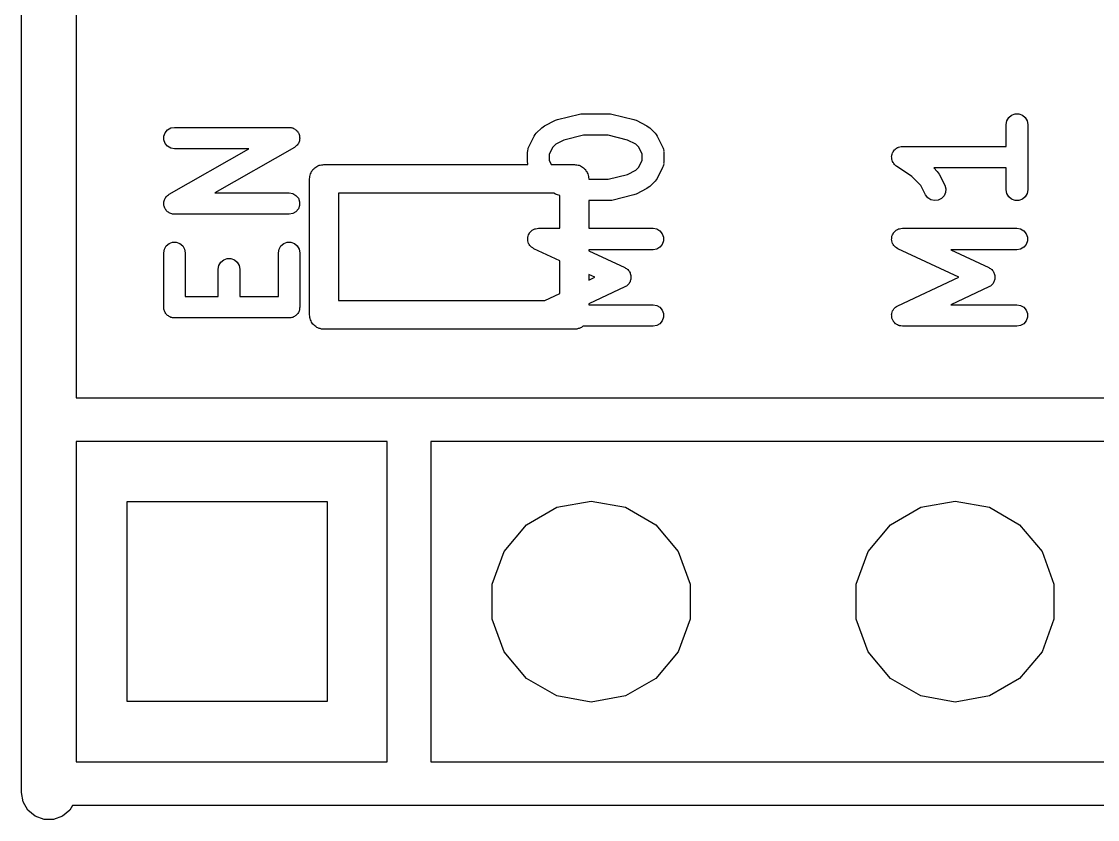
# Model space of a CAD drawing. Extents: x 10 to 287, y -200 to -10.
# Drawn here: x 86.8 to 94.31, y -92.52 to -86.95 of the extents above; entities that cross this region are included whole.
import ezdxf

# ---------------------------------------------------------------- set-up
doc = ezdxf.new("R2010")
doc.units = 0
doc.header["$MEASUREMENT"] = 0
doc.layers.add('BLACK', color=7, linetype='CONTINUOUS')

msp = doc.modelspace()

# ---------------------------------------------------------------- linework, layer by layer
at = {"layer": 'Black'}
for p, q in [((86.8045, -92.329), (86.8045, -78.3653)), ((87.1855, -79.7179), (87.1855, -89.5731)), ((90.5307, -87.6353), (90.5386, -87.6329)), ((90.5386, -87.6329), (90.5461, -87.6296)), ((90.5461, -87.6296), (90.6985, -87.5915)), ((90.6985, -87.5915), (90.7076, -87.5909)), ((90.7076, -87.5909), (90.7167, -87.5893)), ((90.7167, -87.5893), (90.9072, -87.5893)), ((90.9072, -87.5893), (90.9162, -87.5909)), ((90.9162, -87.5909), (90.9253, -87.5915)), ((90.9253, -87.5915), (91.0777, -87.6296)), ((91.0777, -87.6296), (91.0852, -87.6329)), ((91.0852, -87.6329), (91.0931, -87.6353)), ((93.6815, -87.6386), (93.6945, -87.616)), ((93.6945, -87.616), (93.7145, -87.5993)), ((93.7145, -87.5993), (93.7389, -87.5904)), ((93.7389, -87.5904), (93.765, -87.5904)), ((93.765, -87.5904), (93.7894, -87.5993)), ((93.7894, -87.5993), (93.8093, -87.616)), ((93.8093, -87.616), (93.8224, -87.6386)), ((87.807, -87.722), (87.8237, -87.702)), ((87.8237, -87.702), (87.8462, -87.689)), ((87.8462, -87.689), (87.8718, -87.6845)), ((87.8718, -87.6845), (88.6719, -87.6845)), ((88.6719, -87.6845), (88.6786, -87.6857)), ((88.6786, -87.6857), (88.6853, -87.6857)), ((88.6853, -87.6857), (88.6913, -87.6879)), ((88.6913, -87.6879), (88.6976, -87.689)), ((88.6976, -87.689), (88.7034, -87.6924)), ((88.7034, -87.6924), (88.7097, -87.6947)), ((88.7097, -87.6947), (88.7146, -87.6989)), ((88.7146, -87.6989), (88.7201, -87.702)), ((88.7201, -87.702), (88.7244, -87.7072)), ((88.7244, -87.7072), (88.7296, -87.7115)), ((90.397, -87.7255), (90.4351, -87.6874)), ((90.4351, -87.6874), (90.4449, -87.6805)), ((90.4449, -87.6805), (90.4545, -87.6734)), ((90.4545, -87.6734), (90.5307, -87.6353)), ((91.0931, -87.6353), (91.1693, -87.6734)), ((91.1693, -87.6734), (91.1789, -87.6805)), ((91.1789, -87.6805), (91.1887, -87.6874)), ((91.1887, -87.6874), (91.2268, -87.7255)), ((93.677, -87.6642), (93.6815, -87.6386)), ((93.677, -87.8179), (93.677, -87.6642)), ((93.8224, -87.6386), (93.8269, -87.6642)), ((93.8269, -87.6642), (93.8269, -88.1214)), ((87.7981, -87.7464), (87.807, -87.722)), ((87.7981, -87.7725), (87.7981, -87.7464)), ((87.807, -87.7969), (87.7981, -87.7725)), ((88.7296, -87.7115), (88.7327, -87.7171)), ((88.7327, -87.7171), (88.7368, -87.722)), ((88.7368, -87.722), (88.7391, -87.7283)), ((88.7391, -87.7283), (88.7425, -87.7341)), ((88.7434, -87.7788), (88.7422, -87.7854)), ((88.7425, -87.7341), (88.7436, -87.7404)), ((88.7457, -87.7725), (88.7434, -87.7788)), ((88.7436, -87.7404), (88.7457, -87.7464)), ((88.7457, -87.7464), (88.7457, -87.7532)), ((88.7457, -87.7532), (88.7469, -87.7598)), ((88.7469, -87.7598), (88.7457, -87.7661)), ((88.7457, -87.7661), (88.7457, -87.7725)), ((90.3448, -87.8212), (90.3829, -87.745)), ((90.3829, -87.745), (90.3901, -87.7354)), ((90.3901, -87.7354), (90.397, -87.7255)), ((90.5904, -87.773), (90.5324, -87.802)), ((90.7259, -87.7391), (90.5904, -87.773)), ((90.8979, -87.7391), (90.7259, -87.7391)), ((91.0334, -87.773), (90.8979, -87.7391)), ((91.0914, -87.802), (91.0334, -87.773)), ((91.2268, -87.7255), (91.2337, -87.7354)), ((91.2337, -87.7354), (91.2409, -87.745)), ((91.2409, -87.745), (91.279, -87.8212)), ((87.8237, -87.8169), (87.807, -87.7969)), ((87.8462, -87.8299), (87.8237, -87.8169)), ((87.8347, -88.1516), (88.3898, -87.8344)), ((87.8718, -87.8344), (87.8462, -87.8299)), ((88.3898, -87.8344), (87.8718, -87.8344)), ((88.7091, -87.8245), (88.154, -88.1417)), ((88.7143, -87.8202), (88.7091, -87.8245)), ((88.7201, -87.8169), (88.7143, -87.8202)), ((88.7242, -87.812), (88.7201, -87.8169)), ((88.7291, -87.8079), (88.7242, -87.812)), ((88.7325, -87.8021), (88.7291, -87.8079)), ((88.7368, -87.7969), (88.7325, -87.8021)), ((88.739, -87.7909), (88.7368, -87.7969)), ((88.7422, -87.7854), (88.739, -87.7909)), ((90.3369, -87.8547), (90.3377, -87.8504)), ((90.3369, -87.9309), (90.3369, -87.8547)), ((90.3374, -87.8461), (90.3399, -87.8377)), ((90.3377, -87.8504), (90.3374, -87.8461)), ((90.3399, -87.8377), (90.3414, -87.8291)), ((90.3414, -87.8291), (90.3436, -87.8253)), ((90.3436, -87.8253), (90.3448, -87.8212)), ((90.5115, -87.8229), (90.4868, -87.8724)), ((90.5324, -87.802), (90.5115, -87.8229)), ((91.1123, -87.8229), (91.0914, -87.802)), ((91.137, -87.8724), (91.1123, -87.8229)), ((91.279, -87.8212), (91.2802, -87.8253)), ((91.2802, -87.8253), (91.2824, -87.8291)), ((91.2824, -87.8291), (91.2839, -87.8377)), ((91.2839, -87.8377), (91.2864, -87.8461)), ((91.2864, -87.8461), (91.2861, -87.8504)), ((91.2861, -87.8504), (91.2869, -87.8547)), ((91.2869, -87.8547), (91.2869, -87.9309)), ((92.8855, -87.8592), (92.887, -87.8553)), ((92.887, -87.8553), (92.8927, -87.8485)), ((92.8927, -87.8485), (92.8977, -87.841)), ((92.8977, -87.841), (92.901, -87.8386)), ((92.901, -87.8386), (92.9037, -87.8354)), ((92.9037, -87.8354), (92.9114, -87.8309)), ((92.9114, -87.8309), (92.9186, -87.8256)), ((92.9186, -87.8256), (92.9226, -87.8245)), ((92.9226, -87.8245), (92.9262, -87.8224)), ((92.9262, -87.8224), (92.935, -87.8208)), ((92.935, -87.8208), (92.9436, -87.8183)), ((92.9436, -87.8183), (92.9478, -87.8186)), ((92.9478, -87.8186), (92.9518, -87.8179)), ((92.9518, -87.8179), (93.677, -87.8179)), ((90.3377, -87.9352), (90.3369, -87.9309)), ((90.4868, -87.8724), (90.4868, -87.9132)), ((90.4868, -87.9132), (90.502, -87.9437)), ((91.1123, -87.9627), (91.137, -87.9132)), ((91.137, -87.9132), (91.137, -87.8724)), ((91.2869, -87.9309), (91.2861, -87.9352)), ((92.8771, -87.888), (92.8781, -87.8839)), ((92.8781, -87.8969), (92.8771, -87.888)), ((92.8781, -87.8798), (92.8811, -87.8714)), ((92.8781, -87.8839), (92.8781, -87.8798)), ((92.8781, -87.9058), (92.8781, -87.8969)), ((92.8795, -87.9097), (92.8781, -87.9058)), ((92.8799, -87.9138), (92.8795, -87.9097)), ((92.8839, -87.9219), (92.8799, -87.9138)), ((92.8811, -87.8714), (92.8832, -87.8627)), ((92.8832, -87.8627), (92.8855, -87.8592)), ((92.887, -87.9303), (92.8839, -87.9219)), ((92.8896, -87.9334), (92.887, -87.9303)), ((88.821, -88.0097), (88.8254, -88.0021)), ((88.8254, -88.0021), (88.8284, -87.9939)), ((88.8284, -87.9939), (88.834, -87.9871)), ((88.834, -87.9871), (88.8384, -87.9795)), ((88.8384, -87.9795), (88.8451, -87.9739)), ((88.8451, -87.9739), (88.8507, -87.9672)), ((88.8507, -87.9672), (88.8584, -87.9628)), ((88.8584, -87.9628), (88.8651, -87.9571)), ((88.8651, -87.9571), (88.8733, -87.9541)), ((88.8733, -87.9541), (88.8809, -87.9497)), ((88.8809, -87.9497), (88.8896, -87.9482)), ((88.8896, -87.9482), (88.8978, -87.9452)), ((88.8978, -87.9452), (88.9066, -87.9452)), ((88.9066, -87.9452), (88.9152, -87.9437)), ((88.9152, -87.9437), (90.3387, -87.9437)), ((90.3374, -87.9395), (90.3377, -87.9352)), ((90.3387, -87.9437), (90.3374, -87.9395)), ((90.502, -87.9437), (90.6628, -87.9437)), ((90.6628, -87.9437), (90.6714, -87.9452)), ((90.6714, -87.9452), (90.6802, -87.9452)), ((90.6802, -87.9452), (90.6884, -87.9482)), ((90.6884, -87.9482), (90.6971, -87.9497)), ((90.6971, -87.9497), (90.7047, -87.9541)), ((90.7047, -87.9541), (90.7129, -87.9571)), ((90.7129, -87.9571), (90.7196, -87.9628)), ((90.7196, -87.9628), (90.7273, -87.9672)), ((90.7273, -87.9672), (90.7329, -87.9739)), ((90.7329, -87.9739), (90.7396, -87.9795)), ((90.7396, -87.9795), (90.744, -87.9871)), ((90.744, -87.9871), (90.7496, -87.9939)), ((90.7496, -87.9939), (90.7527, -88.0021)), ((90.7527, -88.0021), (90.757, -88.0097)), ((91.0334, -88.0126), (91.0914, -87.9836)), ((91.0914, -87.9836), (91.1123, -87.9627)), ((91.279, -87.9644), (91.2409, -88.0406)), ((91.2802, -87.9603), (91.279, -87.9644)), ((91.2824, -87.9565), (91.2802, -87.9603)), ((91.2839, -87.9479), (91.2824, -87.9565)), ((91.2864, -87.9395), (91.2839, -87.9479)), ((91.2861, -87.9352), (91.2864, -87.9395)), ((92.8915, -87.9372), (92.8896, -87.9334)), ((92.8979, -87.9434), (92.8915, -87.9372)), ((92.9037, -87.9502), (92.8979, -87.9434)), ((92.9073, -87.9523), (92.9037, -87.9502)), ((92.9103, -87.9551), (92.9073, -87.9523)), ((93.0184, -88.0272), (92.9103, -87.9551)), ((93.677, -87.9677), (93.1708, -87.9677)), ((93.1708, -87.9677), (93.1953, -87.9922)), ((93.1953, -87.9922), (93.2022, -88.0021)), ((93.2022, -88.0021), (93.2094, -88.0117)), ((93.677, -88.1214), (93.677, -87.9677)), ((88.8149, -88.044), (88.8164, -88.0354)), ((88.8149, -88.994), (88.8149, -88.044)), ((88.8164, -88.0266), (88.8194, -88.0183)), ((88.8164, -88.0354), (88.8164, -88.0266)), ((88.8194, -88.0183), (88.821, -88.0097)), ((90.757, -88.0097), (90.7586, -88.0183)), ((90.7586, -88.0183), (90.7616, -88.0266)), ((90.7616, -88.0266), (90.7616, -88.0354)), ((90.7616, -88.0354), (90.7631, -88.044)), ((90.7631, -88.044), (90.7631, -88.0465)), ((90.7631, -88.0465), (90.8979, -88.0465)), ((90.8979, -88.0465), (91.0334, -88.0126)), ((91.2268, -88.0601), (91.1887, -88.0982)), ((91.2337, -88.0502), (91.2268, -88.0601)), ((91.2409, -88.0406), (91.2337, -88.0502)), ((93.0808, -88.0896), (93.0184, -88.0272)), ((93.2094, -88.0117), (93.2475, -88.0879)), ((87.8237, -88.1593), (87.8295, -88.1559)), ((87.8295, -88.1559), (87.8347, -88.1516)), ((88.154, -88.1417), (88.6719, -88.1417)), ((88.6719, -88.1417), (88.6976, -88.1462)), ((88.6976, -88.1462), (88.7201, -88.1593)), ((89.0156, -88.1444), (89.0156, -88.8936)), ((90.5188, -88.1444), (89.0156, -88.1444)), ((90.5307, -88.1503), (90.5188, -88.1444)), ((90.5386, -88.1527), (90.5307, -88.1503)), ((90.5461, -88.156), (90.5386, -88.1527)), ((90.5624, -88.1601), (90.5461, -88.156)), ((91.0777, -88.156), (90.9253, -88.1941)), ((91.0852, -88.1527), (91.0777, -88.156)), ((91.0931, -88.1503), (91.0852, -88.1527)), ((91.1693, -88.1122), (91.0931, -88.1503)), ((91.1789, -88.1051), (91.1693, -88.1122)), ((91.1887, -88.0982), (91.1789, -88.1051)), ((93.1134, -88.1549), (93.0808, -88.0896)), ((93.1289, -88.1758), (93.1134, -88.1549)), ((93.2533, -88.1388), (93.243, -88.1627)), ((93.2475, -88.0879), (93.2549, -88.1128)), ((93.2549, -88.1128), (93.2533, -88.1388)), ((93.6815, -88.147), (93.677, -88.1214)), ((93.6945, -88.1696), (93.6815, -88.147)), ((93.8224, -88.147), (93.8093, -88.1696)), ((93.8269, -88.1214), (93.8224, -88.147)), ((87.7969, -88.2163), (87.7981, -88.21)), ((87.7981, -88.2229), (87.7969, -88.2163)), ((87.7981, -88.2036), (87.8004, -88.1973)), ((87.7981, -88.21), (87.7981, -88.2036)), ((87.7981, -88.2297), (87.7981, -88.2229)), ((87.8002, -88.2357), (87.7981, -88.2297)), ((87.8004, -88.1973), (87.8016, -88.1907)), ((87.8016, -88.1907), (87.8048, -88.1852)), ((87.8048, -88.1852), (87.807, -88.1792)), ((87.807, -88.1792), (87.8113, -88.174)), ((87.8113, -88.174), (87.8147, -88.1682)), ((87.8147, -88.1682), (87.8196, -88.1641)), ((87.8196, -88.1641), (87.8237, -88.1593)), ((88.7201, -88.1593), (88.7368, -88.1792)), ((88.7368, -88.1792), (88.7457, -88.2036)), ((88.7457, -88.2297), (88.7368, -88.2541)), ((88.7457, -88.2036), (88.7457, -88.2297)), ((90.5624, -88.3894), (90.5624, -88.1601)), ((90.9072, -88.1963), (90.7631, -88.1963)), ((90.7631, -88.1963), (90.7631, -88.3894)), ((90.9162, -88.1947), (90.9072, -88.1963)), ((90.9253, -88.1941), (90.9162, -88.1947)), ((93.1506, -88.1901), (93.1289, -88.1758)), ((93.176, -88.1962), (93.1506, -88.1901)), ((93.2018, -88.1932), (93.176, -88.1962)), ((93.2251, -88.1816), (93.2018, -88.1932)), ((93.243, -88.1627), (93.2251, -88.1816)), ((93.7145, -88.1863), (93.6945, -88.1696)), ((93.7389, -88.1952), (93.7145, -88.1863)), ((93.765, -88.1952), (93.7389, -88.1952)), ((93.7894, -88.1863), (93.765, -88.1952)), ((93.8093, -88.1696), (93.7894, -88.1863)), ((87.8013, -88.242), (87.8002, -88.2357)), ((87.8047, -88.2478), (87.8013, -88.242)), ((87.807, -88.2541), (87.8047, -88.2478)), ((87.8111, -88.259), (87.807, -88.2541)), ((87.8142, -88.2646), (87.8111, -88.259)), ((87.8194, -88.2689), (87.8142, -88.2646)), ((87.8237, -88.2741), (87.8194, -88.2689)), ((87.8292, -88.2772), (87.8237, -88.2741)), ((87.8341, -88.2814), (87.8292, -88.2772)), ((87.8404, -88.2837), (87.8341, -88.2814)), ((87.8462, -88.2871), (87.8404, -88.2837)), ((87.8525, -88.2882), (87.8462, -88.2871)), ((87.8585, -88.2904), (87.8525, -88.2882)), ((87.8652, -88.2904), (87.8585, -88.2904)), ((87.8718, -88.2916), (87.8652, -88.2904)), ((88.6719, -88.2916), (87.8718, -88.2916)), ((88.6976, -88.2871), (88.6719, -88.2916)), ((88.7201, -88.2741), (88.6976, -88.2871)), ((88.7368, -88.2541), (88.7201, -88.2741)), ((90.3381, -88.4513), (90.3392, -88.4482)), ((90.3381, -88.4611), (90.3381, -88.4513)), ((90.3392, -88.4482), (90.3395, -88.4449)), ((90.3395, -88.4449), (90.3436, -88.436)), ((90.3436, -88.436), (90.347, -88.4268)), ((90.347, -88.4268), (90.3491, -88.4243)), ((90.3491, -88.4243), (90.3505, -88.4213)), ((90.3505, -88.4213), (90.3574, -88.4144)), ((90.3574, -88.4144), (90.3637, -88.4069)), ((90.3637, -88.4069), (90.3665, -88.4052)), ((90.3665, -88.4052), (90.3689, -88.4029)), ((90.3689, -88.4029), (90.3778, -88.3988)), ((90.3778, -88.3988), (90.3862, -88.3939)), ((90.3862, -88.3939), (90.3895, -88.3933)), ((90.3895, -88.3933), (90.3925, -88.3919)), ((90.3925, -88.3919), (90.4022, -88.3911)), ((90.4022, -88.3911), (90.4119, -88.3894)), ((90.4119, -88.3894), (90.5624, -88.3894)), ((90.7631, -88.3894), (91.212, -88.3894)), ((91.212, -88.3894), (91.2376, -88.3939)), ((91.2376, -88.3939), (91.2601, -88.4069)), ((91.2601, -88.4069), (91.2768, -88.4268)), ((91.2768, -88.4268), (91.2857, -88.4513)), ((91.2857, -88.4513), (91.2857, -88.4773)), ((92.8781, -88.4513), (92.8792, -88.4482)), ((92.8781, -88.4611), (92.8781, -88.4513)), ((92.8792, -88.4482), (92.8795, -88.4449)), ((92.8795, -88.4449), (92.8836, -88.436)), ((92.8836, -88.436), (92.887, -88.4268)), ((92.887, -88.4268), (92.8891, -88.4243)), ((92.8891, -88.4243), (92.8905, -88.4213)), ((92.8905, -88.4213), (92.8974, -88.4144)), ((92.8974, -88.4144), (92.9037, -88.4069)), ((92.9037, -88.4069), (92.9065, -88.4052)), ((92.9065, -88.4052), (92.9089, -88.4029)), ((92.9089, -88.4029), (92.9178, -88.3988)), ((92.9178, -88.3988), (92.9262, -88.3939)), ((92.9262, -88.3939), (92.9295, -88.3933)), ((92.9295, -88.3933), (92.9325, -88.3919)), ((92.9325, -88.3919), (92.9422, -88.3911)), ((92.9422, -88.3911), (92.9518, -88.3894)), ((92.9518, -88.3894), (93.7519, -88.3894)), ((93.7519, -88.3894), (93.7776, -88.3939)), ((93.7776, -88.3939), (93.8001, -88.4069)), ((93.8001, -88.4069), (93.8168, -88.4268)), ((93.8168, -88.4268), (93.8257, -88.4513)), ((93.8257, -88.4513), (93.8257, -88.4773)), ((87.7969, -88.5596), (87.8014, -88.5339)), ((87.8014, -88.5339), (87.8144, -88.5114)), ((87.8144, -88.5114), (87.8344, -88.4947)), ((87.8344, -88.4947), (87.8588, -88.4858)), ((87.8588, -88.4858), (87.8849, -88.4858)), ((87.8849, -88.4858), (87.9093, -88.4947)), ((87.9093, -88.4947), (87.9292, -88.5114)), ((87.9292, -88.5114), (87.9423, -88.5339)), ((87.9423, -88.5339), (87.9468, -88.5596)), ((88.597, -88.5596), (88.6015, -88.5339)), ((88.6015, -88.5339), (88.6145, -88.5114)), ((88.6145, -88.5114), (88.6345, -88.4947)), ((88.6345, -88.4947), (88.6589, -88.4858)), ((88.6589, -88.4858), (88.685, -88.4858)), ((88.685, -88.4858), (88.7094, -88.4947)), ((88.7094, -88.4947), (88.7293, -88.5114)), ((88.7293, -88.5114), (88.7424, -88.5339)), ((88.7424, -88.5339), (88.7469, -88.5596)), ((90.3372, -88.4708), (90.3381, -88.4611)), ((90.3381, -88.474), (90.3372, -88.4708)), ((90.3381, -88.4773), (90.3381, -88.474)), ((90.3414, -88.4865), (90.3381, -88.4773)), ((90.3439, -88.4959), (90.3414, -88.4865)), ((90.3458, -88.4987), (90.3439, -88.4959)), ((90.347, -88.5018), (90.3458, -88.4987)), ((90.3532, -88.5093), (90.347, -88.5018)), ((90.3589, -88.5173), (90.3532, -88.5093)), ((90.3616, -88.5192), (90.3589, -88.5173)), ((90.3637, -88.5217), (90.3616, -88.5192)), ((90.3722, -88.5266), (90.3637, -88.5217)), ((90.3802, -88.5322), (90.3722, -88.5266)), ((90.5624, -88.6173), (90.3802, -88.5322)), ((91.2601, -88.5217), (91.2376, -88.5347)), ((91.2768, -88.5018), (91.2601, -88.5217)), ((91.2857, -88.4773), (91.2768, -88.5018)), ((92.8772, -88.4708), (92.8781, -88.4611)), ((92.8781, -88.474), (92.8772, -88.4708)), ((92.8781, -88.4773), (92.8781, -88.474)), ((92.8814, -88.4865), (92.8781, -88.4773)), ((92.8839, -88.4959), (92.8814, -88.4865)), ((92.8858, -88.4987), (92.8839, -88.4959)), ((92.887, -88.5018), (92.8858, -88.4987)), ((92.8932, -88.5093), (92.887, -88.5018)), ((92.8989, -88.5173), (92.8932, -88.5093)), ((92.9016, -88.5192), (92.8989, -88.5173)), ((92.9037, -88.5217), (92.9016, -88.5192)), ((92.9122, -88.5266), (92.9037, -88.5217)), ((92.9202, -88.5322), (92.9122, -88.5266)), ((93.3462, -88.731), (92.9202, -88.5322)), ((93.8001, -88.5217), (93.7776, -88.5347)), ((93.8168, -88.5018), (93.8001, -88.5217)), ((93.8257, -88.4773), (93.8168, -88.5018)), ((87.7969, -88.9406), (87.7969, -88.5596)), ((87.9468, -88.5596), (87.9468, -88.8656)), ((88.1954, -88.6257), (88.2154, -88.609)), ((88.2154, -88.609), (88.2398, -88.6001)), ((88.2398, -88.6001), (88.2659, -88.6001)), ((88.2659, -88.6001), (88.2903, -88.609)), ((88.2903, -88.609), (88.3102, -88.6257)), ((88.597, -88.8656), (88.597, -88.5596)), ((88.7469, -88.5596), (88.7469, -88.9406)), ((91.212, -88.5392), (90.7631, -88.5392)), ((90.7631, -88.5392), (90.7631, -88.5455)), ((90.7631, -88.5455), (91.015, -88.6631)), ((91.2376, -88.5347), (91.212, -88.5392)), ((93.7519, -88.5392), (93.2896, -88.5392)), ((93.2896, -88.5392), (93.555, -88.6631)), ((93.7776, -88.5347), (93.7519, -88.5392)), ((88.1779, -88.6739), (88.1824, -88.6482)), ((88.1779, -88.8656), (88.1779, -88.6739)), ((88.1824, -88.6482), (88.1954, -88.6257)), ((88.3102, -88.6257), (88.3233, -88.6482)), ((88.3233, -88.6482), (88.3278, -88.6739)), ((88.3278, -88.6739), (88.3278, -88.8656)), ((90.5624, -88.8447), (90.5624, -88.6173)), ((91.015, -88.6631), (91.0204, -88.6668)), ((91.0204, -88.6668), (91.0263, -88.6696)), ((91.0263, -88.6696), (91.031, -88.6743)), ((91.031, -88.6743), (91.0363, -88.678)), ((91.0363, -88.678), (91.0401, -88.6834)), ((91.0401, -88.6834), (91.0447, -88.688)), ((93.555, -88.6631), (93.5604, -88.6668)), ((93.5604, -88.6668), (93.5663, -88.6696)), ((93.5663, -88.6696), (93.571, -88.6743)), ((93.571, -88.6743), (93.5763, -88.678)), ((93.5763, -88.678), (93.5801, -88.6834)), ((93.5801, -88.6834), (93.5847, -88.688)), ((90.8062, -88.731), (90.7631, -88.7109)), ((90.7631, -88.7109), (90.7631, -88.7511)), ((90.7631, -88.7511), (90.8062, -88.731)), ((91.0447, -88.688), (91.0475, -88.694)), ((91.0475, -88.694), (91.0513, -88.6994)), ((91.0513, -88.6994), (91.053, -88.7057)), ((91.053, -88.7563), (91.0513, -88.7626)), ((91.053, -88.7057), (91.0557, -88.7116)), ((91.0557, -88.7504), (91.053, -88.7563)), ((91.0557, -88.7116), (91.0563, -88.7181)), ((91.0563, -88.7439), (91.0557, -88.7504)), ((91.0563, -88.7181), (91.058, -88.7245)), ((91.058, -88.7375), (91.0563, -88.7439)), ((91.058, -88.7245), (91.0574, -88.731)), ((91.0574, -88.731), (91.058, -88.7375)), ((92.9202, -88.9298), (93.3462, -88.731)), ((93.5847, -88.688), (93.5875, -88.694)), ((93.5875, -88.694), (93.5913, -88.6994)), ((93.5913, -88.6994), (93.593, -88.7057)), ((93.593, -88.7563), (93.5913, -88.7626)), ((93.593, -88.7057), (93.5957, -88.7116)), ((93.5957, -88.7504), (93.593, -88.7563)), ((93.5957, -88.7116), (93.5963, -88.7181)), ((93.5963, -88.7439), (93.5957, -88.7504)), ((93.5963, -88.7181), (93.598, -88.7245)), ((93.598, -88.7375), (93.5963, -88.7439)), ((93.598, -88.7245), (93.5974, -88.731)), ((93.5974, -88.731), (93.598, -88.7375)), ((91.015, -88.7989), (90.7631, -88.9165)), ((91.0204, -88.7952), (91.015, -88.7989)), ((91.0263, -88.7924), (91.0204, -88.7952)), ((91.031, -88.7877), (91.0263, -88.7924)), ((91.0363, -88.784), (91.031, -88.7877)), ((91.0401, -88.7786), (91.0363, -88.784)), ((91.0447, -88.774), (91.0401, -88.7786)), ((91.0475, -88.768), (91.0447, -88.774)), ((91.0513, -88.7626), (91.0475, -88.768)), ((93.555, -88.7989), (93.2896, -88.9228)), ((93.5604, -88.7952), (93.555, -88.7989)), ((93.5663, -88.7924), (93.5604, -88.7952)), ((93.571, -88.7877), (93.5663, -88.7924)), ((93.5763, -88.784), (93.571, -88.7877)), ((93.5801, -88.7786), (93.5763, -88.784)), ((93.5847, -88.774), (93.5801, -88.7786)), ((93.5875, -88.768), (93.5847, -88.774)), ((93.5913, -88.7626), (93.5875, -88.768)), ((87.9468, -88.8656), (88.1779, -88.8656)), ((88.3278, -88.8656), (88.597, -88.8656)), ((89.0156, -88.8936), (90.4576, -88.8936)), ((90.4576, -88.8936), (90.5624, -88.8447)), ((87.7981, -88.947), (87.7969, -88.9406)), ((87.7981, -88.9536), (87.7981, -88.947)), ((87.8003, -88.9597), (87.7981, -88.9536)), ((87.8014, -88.9662), (87.8003, -88.9597)), ((87.8047, -88.9719), (87.8014, -88.9662)), ((87.807, -88.978), (87.8047, -88.9719)), ((87.8112, -88.983), (87.807, -88.978)), ((87.8144, -88.9887), (87.8112, -88.983)), ((88.7326, -88.983), (88.7293, -88.9887)), ((88.7368, -88.978), (88.7326, -88.983)), ((88.7391, -88.9719), (88.7368, -88.978)), ((88.7424, -88.9662), (88.7391, -88.9719)), ((88.7435, -88.9597), (88.7424, -88.9662)), ((88.7457, -88.9536), (88.7435, -88.9597)), ((88.7469, -88.9406), (88.7457, -88.947)), ((88.7457, -88.947), (88.7457, -88.9536)), ((90.7631, -88.9165), (90.7631, -88.9228)), ((90.7631, -88.9228), (91.212, -88.9228)), ((91.212, -88.9228), (91.2376, -88.9273)), ((91.2376, -88.9273), (91.2601, -88.9403)), ((91.2601, -88.9403), (91.2768, -88.9602)), ((91.2768, -88.9602), (91.2857, -88.9847)), ((92.8781, -88.9847), (92.8814, -88.9755)), ((92.8814, -88.9755), (92.8839, -88.9661)), ((92.8839, -88.9661), (92.8858, -88.9633)), ((92.8858, -88.9633), (92.887, -88.9602)), ((92.887, -88.9602), (92.8932, -88.9527)), ((92.8932, -88.9527), (92.8989, -88.9447)), ((92.8989, -88.9447), (92.9016, -88.9428)), ((92.9016, -88.9428), (92.9037, -88.9403)), ((92.9037, -88.9403), (92.9122, -88.9354)), ((92.9122, -88.9354), (92.9202, -88.9298)), ((93.2896, -88.9228), (93.7519, -88.9228)), ((93.7519, -88.9228), (93.7776, -88.9273)), ((93.7776, -88.9273), (93.8001, -88.9403)), ((93.8001, -88.9403), (93.8168, -88.9602)), ((93.8168, -88.9602), (93.8257, -88.9847)), ((87.8195, -88.9929), (87.8144, -88.9887)), ((87.8237, -88.998), (87.8195, -88.9929)), ((87.8294, -89.0012), (87.8237, -88.998)), ((87.8344, -89.0054), (87.8294, -89.0012)), ((87.8405, -89.0077), (87.8344, -89.0054)), ((87.8462, -89.011), (87.8405, -89.0077)), ((87.8527, -89.0121), (87.8462, -89.011)), ((87.8588, -89.0143), (87.8527, -89.0121)), ((87.8654, -89.0143), (87.8588, -89.0143)), ((87.8718, -89.0155), (87.8654, -89.0143)), ((88.6719, -89.0155), (87.8718, -89.0155)), ((88.6784, -89.0143), (88.6719, -89.0155)), ((88.685, -89.0143), (88.6784, -89.0143)), ((88.6911, -89.0121), (88.685, -89.0143)), ((88.6976, -89.011), (88.6911, -89.0121)), ((88.7033, -89.0077), (88.6976, -89.011)), ((88.7094, -89.0054), (88.7033, -89.0077)), ((88.7144, -89.0012), (88.7094, -89.0054)), ((88.7201, -88.998), (88.7144, -89.0012)), ((88.7243, -88.9929), (88.7201, -88.998)), ((88.7293, -88.9887), (88.7243, -88.9929)), ((88.8164, -89.0026), (88.8149, -88.994)), ((88.8164, -89.0114), (88.8164, -89.0026)), ((88.8194, -89.0197), (88.8164, -89.0114)), ((88.821, -89.0283), (88.8194, -89.0197)), ((88.8254, -89.0359), (88.821, -89.0283)), ((88.8284, -89.0441), (88.8254, -89.0359)), ((88.834, -89.0509), (88.8284, -89.0441)), ((88.8384, -89.0585), (88.834, -89.0509)), ((88.8451, -89.0641), (88.8384, -89.0585)), ((91.2601, -89.0551), (91.2376, -89.0681)), ((91.2768, -89.0352), (91.2601, -89.0551)), ((91.2857, -89.0107), (91.2768, -89.0352)), ((91.2857, -88.9847), (91.2857, -89.0107)), ((92.8772, -88.9912), (92.8781, -88.988)), ((92.8781, -89.0009), (92.8772, -88.9912)), ((92.8781, -88.988), (92.8781, -88.9847)), ((92.8781, -89.0107), (92.8781, -89.0009)), ((92.8792, -89.0138), (92.8781, -89.0107)), ((92.8795, -89.0171), (92.8792, -89.0138)), ((92.8836, -89.026), (92.8795, -89.0171)), ((92.887, -89.0352), (92.8836, -89.026)), ((92.8891, -89.0377), (92.887, -89.0352)), ((92.8905, -89.0407), (92.8891, -89.0377)), ((92.8974, -89.0476), (92.8905, -89.0407)), ((92.9037, -89.0551), (92.8974, -89.0476)), ((92.9065, -89.0568), (92.9037, -89.0551)), ((92.9089, -89.0591), (92.9065, -89.0568)), ((92.9178, -89.0632), (92.9089, -89.0591)), ((93.8001, -89.0551), (93.7776, -89.0681)), ((93.8168, -89.0352), (93.8001, -89.0551)), ((93.8257, -89.0107), (93.8168, -89.0352)), ((93.8257, -88.9847), (93.8257, -89.0107)), ((88.8507, -89.0708), (88.8451, -89.0641)), ((88.8584, -89.0752), (88.8507, -89.0708)), ((88.8651, -89.0809), (88.8584, -89.0752)), ((88.8733, -89.0839), (88.8651, -89.0809)), ((88.8809, -89.0883), (88.8733, -89.0839)), ((88.8896, -89.0898), (88.8809, -89.0883)), ((88.8978, -89.0928), (88.8896, -89.0898)), ((88.9066, -89.0928), (88.8978, -89.0928)), ((88.9152, -89.0943), (88.9066, -89.0928)), ((90.6628, -89.0943), (88.9152, -89.0943)), ((90.6714, -89.0928), (90.6628, -89.0943)), ((90.6802, -89.0928), (90.6714, -89.0928)), ((90.6884, -89.0898), (90.6802, -89.0928)), ((90.6971, -89.0883), (90.6884, -89.0898)), ((90.7047, -89.0839), (90.6971, -89.0883)), ((90.7129, -89.0809), (90.7047, -89.0839)), ((90.7196, -89.0752), (90.7129, -89.0809)), ((90.7241, -89.0726), (90.7196, -89.0752)), ((91.212, -89.0726), (90.7241, -89.0726)), ((91.2376, -89.0681), (91.212, -89.0726)), ((92.9262, -89.0681), (92.9178, -89.0632)), ((92.9295, -89.0687), (92.9262, -89.0681)), ((92.9325, -89.0701), (92.9295, -89.0687)), ((92.9422, -89.0709), (92.9325, -89.0701)), ((92.9518, -89.0726), (92.9422, -89.0709)), ((93.7519, -89.0726), (92.9518, -89.0726)), ((93.7776, -89.0681), (93.7519, -89.0726)), ((87.1855, -89.5731), (107.124, -89.5731)), ((87.1855, -89.8779), (87.1855, -92.1131)), ((89.3572, -89.8779), (87.1855, -89.8779)), ((89.3572, -92.1131), (89.3572, -89.8779)), ((89.662, -89.8779), (89.662, -92.1131)), ((107.124, -89.8779), (89.662, -89.8779)), ((87.5411, -91.694), (87.5411, -90.297)), ((87.5411, -90.297), (88.9381, -90.297)), ((88.9381, -90.297), (88.9381, -91.694)), ((90.5398, -90.3366), (90.7796, -90.2943)), ((90.7796, -90.2943), (91.0194, -90.3366)), ((93.0798, -90.3366), (93.3196, -90.2943)), ((93.3196, -90.2943), (93.5594, -90.3366)), ((90.3289, -90.4584), (90.5398, -90.3366)), ((91.0194, -90.3366), (91.2303, -90.4584)), ((92.8689, -90.4584), (93.0798, -90.3366)), ((93.5594, -90.3366), (93.7703, -90.4584)), ((90.1724, -90.6449), (90.3289, -90.4584)), ((91.2303, -90.4584), (91.3868, -90.6449)), ((92.7124, -90.6449), (92.8689, -90.4584)), ((93.7703, -90.4584), (93.9268, -90.6449)), ((90.0891, -90.8737), (90.1724, -90.6449)), ((91.3868, -90.6449), (91.4701, -90.8737)), ((92.6291, -90.8737), (92.7124, -90.6449)), ((93.9268, -90.6449), (94.0101, -90.8737)), ((90.0891, -91.1173), (90.0891, -90.8737)), ((91.4701, -90.8737), (91.4701, -91.1173)), ((92.6291, -91.1173), (92.6291, -90.8737)), ((94.0101, -90.8737), (94.0101, -91.1173)), ((90.1724, -91.3461), (90.0891, -91.1173)), ((91.4701, -91.1173), (91.3868, -91.3461)), ((92.7124, -91.3461), (92.6291, -91.1173)), ((94.0101, -91.1173), (93.9268, -91.3461)), ((90.3289, -91.5326), (90.1724, -91.3461)), ((91.3868, -91.3461), (91.2303, -91.5326)), ((92.8689, -91.5326), (92.7124, -91.3461)), ((93.9268, -91.3461), (93.7703, -91.5326)), ((90.5398, -91.6544), (90.3289, -91.5326)), ((91.2303, -91.5326), (91.0194, -91.6544)), ((93.0798, -91.6544), (92.8689, -91.5326)), ((93.7703, -91.5326), (93.5594, -91.6544)), ((90.7796, -91.6967), (90.5398, -91.6544)), ((91.0194, -91.6544), (90.7796, -91.6967)), ((93.3196, -91.6967), (93.0798, -91.6544)), ((93.5594, -91.6544), (93.3196, -91.6967)), ((88.9381, -91.694), (87.5411, -91.694)), ((87.1855, -92.1131), (89.3572, -92.1131)), ((89.662, -92.1131), (107.124, -92.1131)), ((86.816, -92.3942), (86.8045, -92.329)), ((86.8491, -92.4515), (86.816, -92.3942)), ((87.1603, -92.4179), (87.1409, -92.4515)), ((107.15, -92.4179), (87.1603, -92.4179)), ((86.8997, -92.494), (86.8491, -92.4515)), ((86.9619, -92.5166), (86.8997, -92.494)), ((87.0902, -92.494), (87.0281, -92.5166)), ((87.1409, -92.4515), (87.0902, -92.494)), ((87.0281, -92.5166), (86.9619, -92.5166))]:
    msp.add_line(p, q, dxfattribs=at)

doc.saveas('drawing.dxf')
